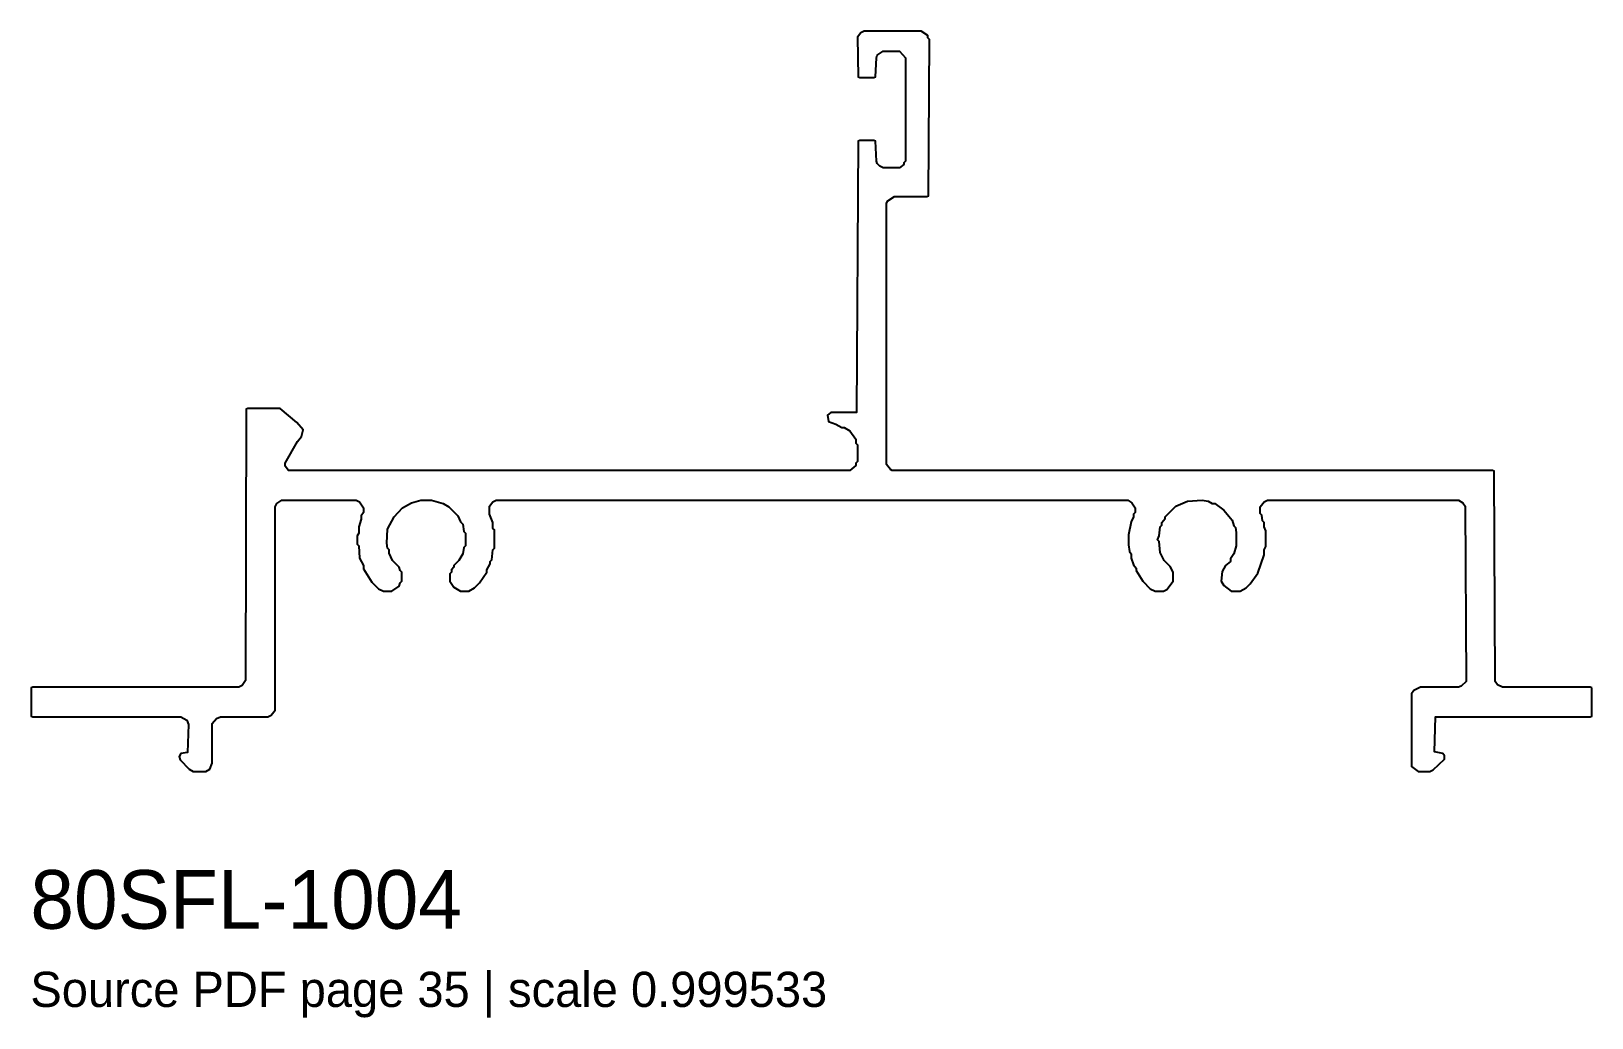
# Model space of a CAD drawing. Header units: millimetres. Extents: x 0 to 79.9, y -12.6 to 37.9.
import ezdxf

# ---------------------------------------------------------------- set-up
doc = ezdxf.new("R2010")
doc.units = ezdxf.units.MM
doc.layers.add('INFO', color=7, linetype='Continuous')
doc.layers.add('PROFILE', color=7, linetype='Continuous')

msp = doc.modelspace()

# ---------------------------------------------------------------- linework, layer by layer
at = {"layer": 'PROFILE'}
msp.add_lwpolyline([(79.888, 4.316), (79.803, 4.358), (75.318, 4.358), (75.064, 4.485), (74.937, 4.654), (74.895, 15.402), (74.81, 15.444), (44.091, 15.444), (44.006, 15.487), (43.795, 15.741), (43.795, 29.112), (43.879, 29.239), (44.218, 29.45), (45.868, 29.45), (45.953, 29.493), (45.995, 37.49), (45.91, 37.574), (45.91, 37.701), (45.572, 37.913), (42.652, 37.913), (42.483, 37.828), (42.314, 37.617), (42.356, 35.586), (42.441, 35.543), (43.16, 35.543), (43.244, 35.586), (43.287, 36.559), (43.329, 36.686), (43.625, 36.897), (44.472, 36.897), (44.768, 36.559), (44.768, 31.27), (44.683, 31.185), (44.683, 31.1), (44.472, 30.931), (43.625, 30.931), (43.456, 31.016), (43.329, 31.143), (43.287, 31.27), (43.244, 32.285), (43.16, 32.328), (42.441, 32.328), (42.356, 32.285), (42.271, 18.406), (40.96, 18.406), (40.79, 18.279), (40.833, 17.941), (41.213, 17.814), (41.51, 17.645), (41.637, 17.645), (41.933, 17.476), (42.229, 17.052), (42.229, 16.841), (42.314, 16.756), (42.314, 15.91), (42.229, 15.825), (42.229, 15.698), (41.933, 15.444), (13.202, 15.444), (13.033, 15.656), (13.033, 15.825), (13.667, 16.925), (13.879, 17.179), (13.963, 17.518), (13.625, 17.899), (12.779, 18.618), (11.128, 18.618), (11.044, 18.576), (11.002, 4.697), (10.832, 4.443), (10.663, 4.358), (0.127, 4.358), (0.042, 4.316), (0.042, 2.877), (0.127, 2.835), (7.701, 2.835), (7.997, 2.666), (8.082, 2.454), (8.04, 1.016), (7.701, 0.973), (7.616, 0.804), (7.659, 0.635), (8.124, 0.169), (8.336, 0.042), (8.97, 0.042), (9.182, 0.169), (9.309, 0.465), (9.309, 2.497), (9.521, 2.75), (9.732, 2.835), (12.144, 2.835), (12.313, 2.92), (12.525, 3.174), (12.525, 13.583), (12.609, 13.752), (12.863, 13.921), (16.672, 13.921), (16.841, 13.837), (17.052, 13.54), (17.052, 13.286), (16.925, 13.117), (16.925, 12.948), (16.798, 12.567), (16.798, 12.229), (16.714, 12.102), (16.714, 11.679), (16.798, 11.594), (16.841, 10.959), (17.052, 10.578), (17.052, 10.409), (17.476, 9.732), (17.814, 9.394), (18.068, 9.267), (18.491, 9.267), (18.872, 9.521), (18.914, 9.69), (18.999, 9.774), (18.999, 10.24), (18.914, 10.325), (18.872, 10.494), (18.533, 10.832), (18.364, 11.213), (18.364, 11.382), (18.279, 11.467), (18.237, 11.721), (18.279, 12.44), (18.618, 13.075), (19.041, 13.54), (19.507, 13.794), (19.972, 13.921), (20.522, 13.921), (21.114, 13.752), (21.411, 13.583), (21.876, 13.117), (22.003, 12.821), (22.13, 12.694), (22.172, 12.313), (22.257, 12.229), (22.257, 11.594), (22.172, 11.509), (22.13, 11.171), (21.918, 10.832), (21.665, 10.578), (21.665, 10.494), (21.538, 10.367), (21.538, 10.24), (21.453, 10.155), (21.453, 9.774), (21.665, 9.478), (22.003, 9.267), (22.426, 9.267), (22.722, 9.436), (22.976, 9.69), (23.357, 10.24), (23.357, 10.367), (23.526, 10.663), (23.526, 10.79), (23.611, 10.875), (23.653, 11.382), (23.738, 11.467), (23.738, 12.398), (23.653, 12.483), (23.653, 12.779), (23.484, 13.202), (23.484, 13.625), (23.653, 13.837), (23.823, 13.921), (56.15, 13.921), (56.362, 13.794), (56.531, 13.54), (56.531, 13.286), (56.446, 13.202), (56.446, 13.075), (56.319, 12.821), (56.192, 12.144), (56.192, 11.636), (56.235, 11.298), (56.319, 11.171), (56.319, 10.959), (56.446, 10.621), (56.573, 10.451), (56.573, 10.325), (56.912, 9.774), (57.293, 9.394), (57.546, 9.267), (57.97, 9.267), (58.139, 9.351), (58.477, 9.774), (58.477, 10.24), (58.308, 10.536), (58.012, 10.832), (57.8, 11.255), (57.758, 11.805), (57.673, 11.89), (57.758, 12.102), (57.8, 12.567), (57.885, 12.652), (57.885, 12.779), (58.054, 12.99), (58.054, 13.075), (58.604, 13.625), (59.197, 13.879), (59.958, 13.921), (60.255, 13.879), (60.466, 13.752), (60.593, 13.752), (61.058, 13.413), (61.482, 12.906), (61.566, 12.609), (61.651, 12.525), (61.693, 12.271), (61.693, 11.594), (61.566, 11.171), (61.397, 10.917), (61.397, 10.79), (61.143, 10.578), (60.974, 10.282), (60.932, 9.774), (61.058, 9.563), (61.439, 9.267), (61.905, 9.267), (62.201, 9.436), (62.413, 9.647), (62.793, 10.198), (63.132, 11.128), (63.132, 11.382), (63.216, 11.552), (63.216, 12.356), (63.132, 12.567), (63.132, 12.779), (63.047, 12.863), (63.005, 13.16), (62.92, 13.244), (62.92, 13.583), (63.132, 13.837), (63.301, 13.921), (73.076, 13.921), (73.287, 13.794), (73.414, 13.625), (73.456, 4.654), (73.202, 4.401), (73.076, 4.358), (71.129, 4.358), (70.791, 4.189), (70.664, 4.02), (70.664, 0.296), (71.002, 0.042), (71.595, 0.042), (71.764, 0.127), (72.356, 0.677), (72.356, 0.846), (72.272, 0.973), (71.848, 1.058), (71.891, 2.835), (79.803, 2.835), (79.888, 2.877)], close=True, dxfattribs=at)

# ---------------------------------------------------------------- texts
at = {"layer": 'INFO'}
for s, height, p in [('80SFL-1004', 3, (0, -8)), ('Source PDF page 35 | scale 0.999533', 1.8, (0, -12))]:
    msp.add_text(s, height=height, dxfattribs=at).set_placement(p)

doc.saveas('drawing.dxf')
